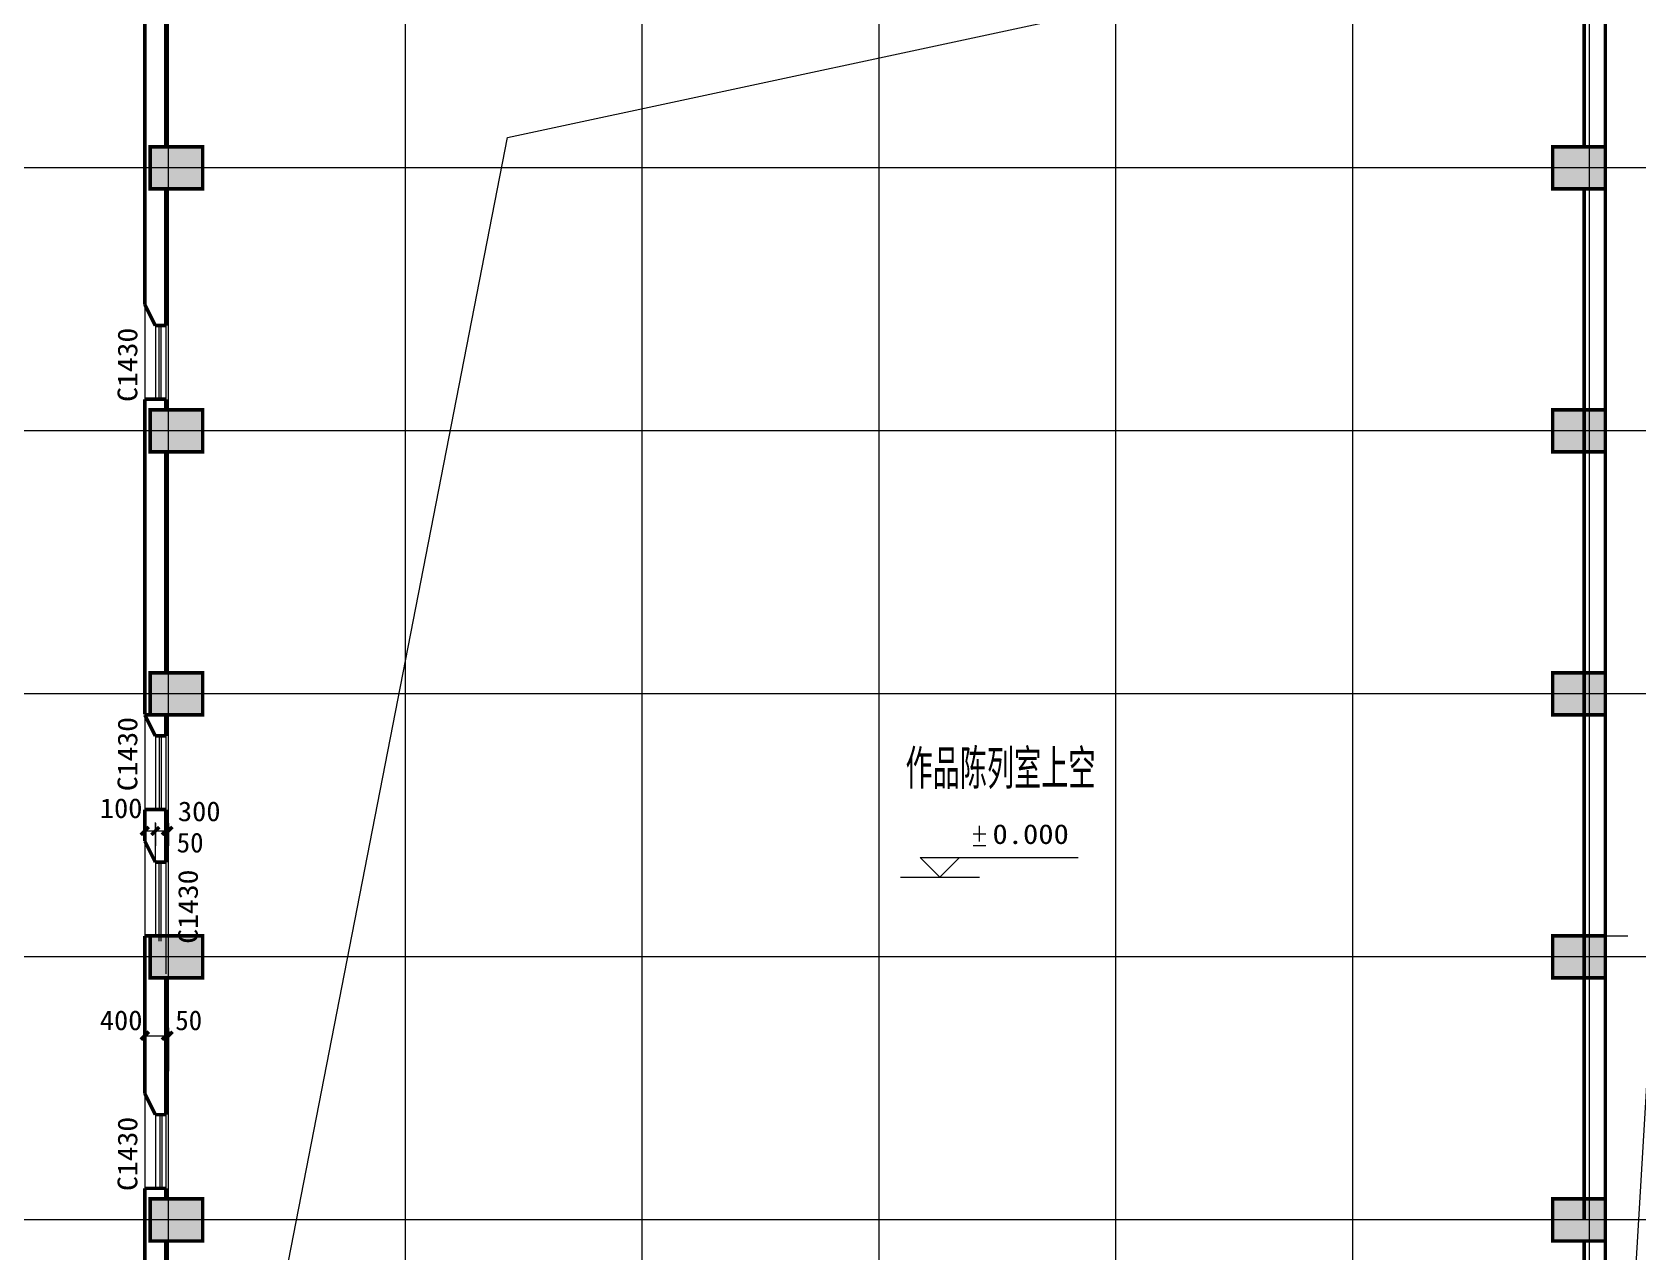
# Model space of a CAD drawing. Extents: x -307567 to 704339, y -10277 to 165507.
# Drawn here: x -70919 to -40410, y 39973 to 63159 of the extents above; entities that cross this region are included whole.
import ezdxf
from ezdxf.enums import TextEntityAlignment as Align

# ---------------------------------------------------------------- set-up
doc = ezdxf.new("R2010")
doc.units = 0
doc.header["$MEASUREMENT"] = 0
doc.layers.add('ziti', color=32, linetype='CONTINUOUS', lineweight=0)
doc.layers.add('我的', color=255, linetype='CONTINUOUS', lineweight=0)
doc.styles.add('HZ', font='txt', dxfattribs={"width": 0.7, "height": 5, "bigfont": 'STF:宋体'})
doc.styles.get("Standard").update_dxf_attribs({"font": 'txt', "height": 3})

msp = doc.modelspace()

# ---------------------------------------------------------------- linework, layer by layer
at = {"layer": '我的', "color": 0}
for p, q in [((-41328.22321, 14141.83177), (-41328.22321, 99323.43291)), ((-68328.08821, 14141.83177), (-68328.08821, 77580.27533)), ((-63828.11071, 14141.83177), (-63828.11071, 77580.27533)), ((-59328.13321, 14141.83177), (-59328.13321, 77580.27533)), ((-54828.15571, 14141.83177), (-54828.15571, 77580.27533)), ((-50328.17821, 14141.83177), (-50328.17821, 77580.27533)), ((-45828.20071, 14141.83177), (-45828.20071, 77580.27533)), ((-61887.45879, 61156.63919), (-41728.23341, 65480.33736)), ((-41028.22471, 29880.51498), (-39063.54947, 62994.76171)), ((-67978.10217, 29880.51498), (-61887.45879, 61156.63919)), ((-5920.96616, 60580.36339), (-79811.30716, 60580.34965)), ((-5920.96616, 60580.36339), (-79811.30716, 60580.34965)), ((-68778.08596, 58266.53981), (-68778.08596, 59663.26134)), ((-68778.08596, 57980.37486), (-68778.08596, 56180.38386)), ((-68578.09917, 57580.37839), (-68578.09917, 56180.38386)), ((-68506.83487, 56180.38386), (-68506.83487, 57580.37839)), ((-68469.33506, 56180.38386), (-68469.33506, 57580.37839)), ((-68378.11237, 57580.37839), (-68378.11237, 56180.38386)), ((-5920.96616, 55580.38686), (-79811.30716, 55580.39144)), ((-5920.96616, 55580.38686), (-79811.30716, 55580.39144)), ((-5920.96616, 50580.41262), (-79811.30716, 50580.41262)), ((-5920.96616, 50580.41262), (-79811.30716, 50580.41262)), ((-68778.08596, 50290.41392), (-68778.08596, 47780.42815)), ((-68578.09917, 49780.41738), (-68578.09917, 48380.42515)), ((-68496.83736, 48380.42515), (-68496.83736, 49780.41738)), ((-68459.33755, 48380.42515), (-68459.33755, 49780.41738)), ((-68378.11237, 49880.41765), (-68378.11237, 45260.44029)), ((-68778.08596, 48123.98951), (-68778.08596, 47691.6911)), ((-68778.08596, 47973.99026), (-68578.09917, 47973.99026)), ((-68578.09917, 47380.42938), (-68578.09917, 48132.42605)), ((-68578.09917, 48123.98951), (-68578.09917, 47691.6911)), ((-68578.09917, 47973.99026), (-68378.11237, 47973.99026)), ((-68378.11237, 48123.98951), (-68378.11237, 47691.6911)), ((-68378.11237, 47973.99026), (-68328.08821, 47973.99026)), ((-68328.08821, 48123.98951), (-68328.08821, 47691.6911)), ((-53041.05527, 47922.07783), (-52801.04182, 47922.07783)), ((-52921.04854, 47772.07858), (-52921.04854, 48072.07708)), ((-68778.08596, 47780.42815), (-68778.08596, 45980.43715)), ((-53041.05527, 47697.07896), (-52801.04182, 47697.07896)), ((-68578.09917, 47380.42938), (-68578.09917, 45980.43715)), ((-68506.72501, 45880.43688), (-68506.72501, 47380.42938)), ((-68469.2252, 45880.43688), (-68469.2252, 47380.42938)), ((-53671.04479, 47097.08196), (-54046.04292, 47472.08008)), ((-54046.04292, 47472.08008), (-51046.05792, 47472.08008)), ((-53296.04667, 47472.08008), (-53671.04479, 47097.08196)), ((-54421.04104, 47097.08196), (-52921.04854, 47097.08196)), ((-41097.54809, 45980.43715), (-40597.5628, 45980.43715)), ((-5920.96616, 45580.43838), (-79811.30716, 45580.43838)), ((-68778.08596, 44232.66299), (-68778.08596, 43407.99899)), ((-68778.08596, 44082.66374), (-68378.11237, 44082.66374)), ((-68378.11237, 44232.66299), (-68378.11237, 43407.99899)), ((-68378.11237, 44082.66374), (-68328.08821, 44082.66374)), ((-68328.08821, 44232.66299), (-68328.08821, 43407.99899)), ((-68778.08596, 42980.45215), (-68778.08596, 41180.45886)), ((-68578.09917, 42580.45338), (-68578.09917, 41180.45886)), ((-68486.83986, 41180.45886), (-68486.83986, 42580.45338)), ((-68449.34004, 41180.45886), (-68449.34004, 42580.45338)), ((-68378.11237, 42580.45338), (-68378.11237, 40980.46062)), ((-5920.96616, 40580.46186), (-79811.30716, 40580.46186))]:
    msp.add_line(p, q, dxfattribs=at)
at = {"layer": '我的', "color": 0, "const_width": 67.49966}
for points in [[(-68778.08596, 60580.36339), (-68778.08596, 66030.32851)], [(-68378.11237, 60980.35986), (-68378.11237, 65280.33683)], [(-41428.23491, 60980.35986), (-41428.23491, 65280.33683)], [(-41028.22471, 60980.35986), (-41028.22471, 65280.33683)], [(-68678.11087, 60980.35986), (-68678.11087, 60180.36233), (-67678.10367, 60180.36233), (-67678.10367, 60980.35986), (-68678.11087, 60980.35986), (-68678.11087, 60180.36233)], [(-42028.23191, 60980.35986), (-42028.23191, 60180.36233), (-41028.22471, 60180.36233), (-41028.22471, 60980.35986), (-42028.23191, 60980.35986), (-42028.23191, 60180.36233)], [(-68778.08596, 60580.36339), (-68778.08596, 57980.37486)], [(-68378.11237, 60180.36233), (-68378.11237, 57580.37839)], [(-41428.23491, 60180.36233), (-41428.23491, 40580.46186)], [(-41028.22471, 60180.36233), (-41028.22471, 40580.46186)], [(-68578.09917, 57580.37839), (-68778.08596, 57980.37486)], [(-68378.11237, 57980.37486), (-68378.11237, 57580.37839)], [(-68378.11237, 57580.37839), (-68578.09917, 57580.37839)], [(-68378.11237, 57580.37839), (-68578.09917, 57580.37839)], [(-68378.11237, 57580.37839), (-68578.09917, 57580.37839)], [(-41428.23491, 55980.38791), (-41428.23491, 57330.38116)], [(-41028.22471, 55980.38791), (-41028.22471, 57330.38116)], [(-68778.08596, 55580.38686), (-68778.08596, 56180.38386)], [(-68378.11237, 56180.38386), (-68778.08596, 56180.38386)], [(-68378.11237, 55980.38791), (-68378.11237, 56180.38386)], [(-68678.11087, 55980.38791), (-68678.11087, 55180.39039), (-67678.10367, 55180.39039), (-67678.10367, 55980.38791), (-68678.11087, 55980.38791), (-68678.11087, 55180.39039)], [(-42028.23191, 55980.38791), (-42028.23191, 55180.39039), (-41028.22471, 55180.39039), (-41028.22471, 55980.38791), (-42028.23191, 55980.38791), (-42028.23191, 55180.39039)], [(-68778.08596, 50580.41262), (-68778.08596, 55580.38686)], [(-68378.11237, 50980.41138), (-68378.11237, 55180.39039)], [(-41428.23491, 55180.39039), (-41428.23491, 40580.46186)], [(-41028.22471, 55180.39039), (-41028.22471, 40580.46186)], [(-41428.23491, 50980.41138), (-41428.23491, 52330.40463)], [(-41028.22471, 50980.41138), (-41028.22471, 52330.40463)], [(-68678.11087, 50980.41138), (-68678.11087, 50180.41615), (-67678.10367, 50180.41615), (-67678.10367, 50980.41138), (-68678.11087, 50980.41138), (-68678.11087, 50180.41615)], [(-42028.23191, 50980.41138), (-42028.23191, 50180.41615), (-41028.22471, 50180.41615), (-41028.22471, 50980.41138), (-42028.23191, 50980.41138), (-42028.23191, 50180.41615)], [(-68778.08596, 50580.41262), (-68778.08596, 50190.41595)], [(-68378.11237, 50180.41615), (-68778.08596, 50180.41615)], [(-68578.09917, 49780.41738), (-68778.08596, 50180.41615)], [(-68378.11237, 50180.41615), (-68378.11237, 49780.41738)], [(-41428.23491, 50180.41615), (-41428.23491, 40580.46186)], [(-41028.22471, 50180.41615), (-41028.22471, 40580.46186)], [(-68378.11237, 49780.41738), (-68578.09917, 49780.41738)], [(-68378.11237, 49780.41738), (-68578.09917, 49780.41738)], [(-68378.11237, 48380.42515), (-68778.08596, 48380.42515)], [(-68778.08596, 47780.42815), (-68778.08596, 48380.42515)], [(-68378.11237, 47380.42938), (-68378.11237, 48380.42515)], [(-68853.08558, 47898.99063), (-68703.08633, 48048.98988)], [(-68653.09879, 47898.99063), (-68503.09954, 48048.98988)], [(-68453.112, 47898.99063), (-68303.11275, 48048.98988)], [(-68403.08783, 47898.99063), (-68253.08858, 48048.98988)], [(-68578.09917, 47380.42938), (-68778.08596, 47780.42815)], [(-68378.11237, 47380.42938), (-68578.09917, 47380.42938)], [(-41428.23491, 45980.43715), (-41428.23491, 47330.4304)], [(-41028.22471, 45980.43715), (-41028.22471, 47330.4304)], [(-68778.08596, 45580.43838), (-68778.08596, 45980.43715)], [(-68378.11237, 45980.43715), (-68778.08596, 45980.43715)], [(-68678.11087, 45980.43715), (-68678.11087, 45180.43962), (-67678.10367, 45180.43962), (-67678.10367, 45980.43715), (-68678.11087, 45980.43715), (-68678.11087, 45180.43962)], [(-42028.23191, 45980.43715), (-42028.23191, 45180.43962), (-41028.22471, 45180.43962), (-41028.22471, 45980.43715), (-42028.23191, 45980.43715), (-42028.23191, 45180.43962)], [(-68778.08596, 45580.43838), (-68778.08596, 42980.45215)], [(-68378.11237, 45180.43962), (-68378.11237, 42580.45338)], [(-41428.23491, 45180.43962), (-41428.23491, 40580.46186)], [(-41028.22471, 45180.43962), (-41028.22471, 40580.46186)], [(-68853.08558, 44007.66411), (-68703.08633, 44157.66336)], [(-68453.112, 44007.66411), (-68303.11275, 44157.66336)], [(-68403.08783, 44007.66411), (-68253.08858, 44157.66336)], [(-68578.09917, 42580.45338), (-68778.08596, 42980.45215)], [(-68378.11237, 42580.45338), (-68578.09917, 42580.45338)], [(-68378.11237, 42580.45338), (-68578.09917, 42580.45338)], [(-41428.23491, 40980.46062), (-41428.23491, 42330.45387)], [(-41028.22471, 40980.46062), (-41028.22471, 42330.45387)], [(-68778.08596, 40580.46186), (-68778.08596, 41180.45886)], [(-68378.11237, 41180.45886), (-68778.08596, 41180.45886)], [(-68378.11237, 40980.46062), (-68378.11237, 41180.45886)], [(-68678.11087, 40980.46062), (-68678.11087, 40180.46538), (-67678.10367, 40180.46538), (-67678.10367, 40980.46062), (-68678.11087, 40980.46062), (-68678.11087, 40180.46538)], [(-42028.23191, 40980.46062), (-42028.23191, 40180.46538), (-41028.22471, 40180.46538), (-41028.22471, 40980.46062), (-42028.23191, 40980.46062), (-42028.23191, 40180.46538)], [(-68778.08596, 35580.48533), (-68778.08596, 40580.46186)], [(-68378.11237, 35980.48638), (-68378.11237, 40180.46538)], [(-41428.23491, 40180.46538), (-41428.23491, 35580.48533)], [(-41028.22471, 40180.46538), (-41028.22471, 35580.48533)]]:
    msp.add_lwpolyline(points, dxfattribs=at)
at = {"layer": '我的', "color": 0}
for points in [[(-68678.11087, 60980.35986), (-67678.10367, 60980.35986), (-68678.11087, 60180.36233), (-67678.10367, 60180.36233)], [(-42028.23191, 60980.35986), (-41028.22471, 60980.35986), (-42028.23191, 60180.36233), (-41028.22471, 60180.36233)], [(-68678.11087, 55980.38791), (-67678.10367, 55980.38791), (-68678.11087, 55180.39039), (-67678.10367, 55180.39039)], [(-42028.23191, 55980.38791), (-41028.22471, 55980.38791), (-42028.23191, 55180.39039), (-41028.22471, 55180.39039)], [(-68678.11087, 50980.41138), (-67678.10367, 50980.41138), (-68678.11087, 50180.41615), (-67678.10367, 50180.41615)], [(-42028.23191, 50980.41138), (-41028.22471, 50980.41138), (-42028.23191, 50180.41615), (-41028.22471, 50180.41615)], [(-68678.11087, 45980.43715), (-67678.10367, 45980.43715), (-68678.11087, 45180.43962), (-67678.10367, 45180.43962)], [(-42028.23191, 45980.43715), (-41028.22471, 45980.43715), (-42028.23191, 45180.43962), (-41028.22471, 45180.43962)], [(-68678.11087, 40980.46062), (-67678.10367, 40980.46062), (-68678.11087, 40180.46538), (-67678.10367, 40180.46538)], [(-42028.23191, 40980.46062), (-41028.22471, 40980.46062), (-42028.23191, 40180.46538), (-41028.22471, 40180.46538)]]:
    msp.add_solid(points, dxfattribs=at)

# ---------------------------------------------------------------- texts
at = {"layer": 'ziti', "color": 0, "style": 'HZ', "width": 0.483398}
msp.add_text('作品陈列室上空', height=749.99625, dxfattribs=at).set_placement((-54324.10549, 48774.52566), (-50714.74854, 48774.52566), align=Align.FIT)
at = {"layer": '我的', "color": 0}
for width, p, p2 in [(0.902399, (-68920.57792, 56130.38716), (-68920.57792, 57540.3792)), (0.902399, (-68920.57792, 48730.42263), (-68920.57792, 50140.41467)), (0.902399, (-67770.60809, 45830.4379), (-67770.60809, 47240.42993)), (0.902401, (-68920.57792, 41130.45987), (-68920.57792, 42540.4542))]:
    msp.add_text('C1430', height=374.998125, rotation=90, dxfattribs=dict(at, width=width)).set_placement(p, p2, align=Align.FIT)
for s, width, p, p2 in [('100', 1.07998, (-69633.07436, 48219.98894), (-68823.09306, 48219.98894)), ('300', 0.925698, (-68149.45141, 48159.99015), (-67339.4701, 48159.99015)), ('50', 0.906706, (-68172.30285, 47565.84106), (-67662.28343, 47565.84106)), ('   0.000 ', 0.907821, (-53542.02933, 47727.08064), (-50932.05702, 47727.08064)), ('400', 0.925698, (-69633.07436, 44187.66276), (-68823.09306, 44187.66276)), ('50', 0.906706, (-68199.10936, 44187.66276), (-67689.08994, 44187.66276))]:
    msp.add_text(s, height=374.998125, dxfattribs=dict(at, width=width)).set_placement(p, p2, align=Align.FIT)

doc.saveas('drawing.dxf')
